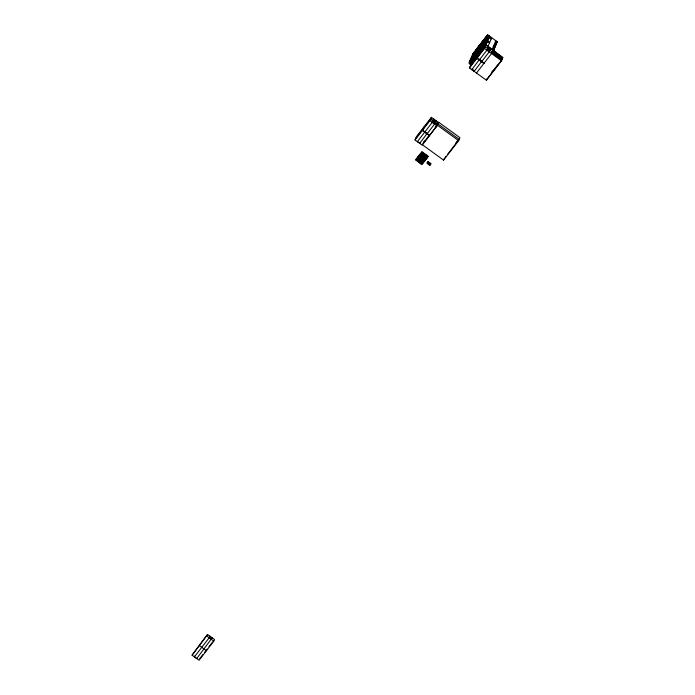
<?xml version="1.0" encoding="UTF-8"?>
<svg xmlns="http://www.w3.org/2000/svg" width="695" height="695" viewBox="0 0 695 695"><rect width="100%" height="100%" fill="white"/><g stroke="black" fill="none" stroke-linecap="round" stroke-linejoin="round"><path stroke-width="1.04" d="M192.081 655.177L207.536 634.457L214.529 639.53L213.825 641.146L199.074 660.25L192.081 655.177L207.536 634.457M415.028 139.973L416.461 136.654L423.837 127.107L422.404 130.425L415.028 139.973L422.021 145.047L429.397 135.499L422.404 130.425M212.192 637.845L196.737 658.556L194.409 656.871L194.756 656.063M200.16 644.013L199.456 645.629L206.45 650.702L207.145 649.087L204.686 652.266M422.551 130.234L423.993 126.916L431.369 117.359L438.363 122.433L436.92 125.752L429.545 135.308L422.551 130.234L429.936 120.678L431.369 117.359M419.858 142.953L419.684 143.361L427.243 133.405L424.732 132.12L417.356 141.667L419.024 142.527M424.732 132.12L425.088 131.312M415.541 159.937L416.366 158.79L422.708 163.395L421.882 164.541L415.61 159.763M209.169 637.767L209.864 636.151L212.018 638.245L209.516 636.959L211.671 639.053L209.169 637.767L194.409 656.871M416.366 158.79L422.708 163.395M436.026 120.748L434.592 124.066L427.216 133.614L424.888 131.92L432.264 122.372L433.697 119.053L435.852 121.147L433.35 119.861L435.504 121.955L433.002 120.669M416.896 158.182L423.238 162.786L416.896 158.182L417.721 157.035L423.993 161.813L417.721 157.035M418.225 156.479L424.671 161.153L418.225 156.479L419.05 155.333L425.427 160.18L419.05 155.333M419.615 154.681L426.061 159.355L419.615 154.681L420.44 153.534L426.817 158.382L420.44 153.534M421.074 152.996L421.9 151.858L428.242 156.462L427.416 157.6L421.144 152.831M421.9 151.858L428.242 156.462M437.468 125.291L438.762 122.311L459.916 137.662L458.63 140.642L443.575 160.128L422.412 144.777L437.468 125.291L458.63 140.642M421.882 164.541L416.409 160.337M427.416 157.6L421.935 153.404M475.823 50.874L475.363 50.535L474.702 51.395L469.69 62.732L469.221 62.394L473.069 53.498L473.738 52.646L474.199 52.976M476.492 73.036L491.547 53.55L496.795 41.422L488.976 35.775L485.127 44.671L470.072 64.157L469.264 63.132M469.221 62.394L473.886 52.446L474.546 51.586L475.015 51.925L474.355 52.785L473.886 52.446M471.636 58.91L470.35 61.872L469.889 61.534M471.314 60.621L470.854 60.283L476.171 49.484L476.64 49.823L475.979 50.683M472.131 59.57L471.662 59.231L476.171 49.484M427.312 162.969C434.714 167.069 424.376 164.029 428.085 161.805L430.796 163.777L428.085 161.805L430.7 164.003L429.84 165.097L430.796 163.777M472.939 58.519L472.478 58.18L476.987 48.433M470.072 64.157L484.641 45.132M427.39 163.03L429.614 164.906L430.396 163.725M472.478 58.18L477.135 48.242L477.804 47.382L478.264 47.72M427.538 163.16L428.381 162.083M427.686 163.308L428.467 162.126M473.755 57.468L473.286 57.129L477.952 47.182L478.612 46.33L479.081 46.669M427.764 163.377L428.615 162.274M489.706 36.279L485.848 45.192L470.802 64.661L472.322 60.569M479.428 45.271L478.768 46.131L479.229 46.469L479.889 45.609L479.428 45.271L474.572 56.417L474.103 56.078L478.612 46.33M470.802 64.661L471.714 62.559M475.38 55.365L474.92 55.027L478.768 46.131M428.702 162.317L427.842 163.438L428.841 162.465M469.499 67.962L470.897 64.731L478.282 55.183L476.874 58.415L469.499 67.962L486.43 80.246L501.486 60.76L502.589 58.206L500.643 56.59M476.197 54.306L475.728 53.975L479.576 45.079L480.236 44.219L480.705 44.558M428.311 163.803L429.31 162.856M428.919 162.534L428.302 163.82M428.537 164.011L429.319 162.83M475.728 53.975L481.053 43.168L481.522 43.507L480.853 44.367M428.615 164.081L429.467 162.96M428.702 164.124L429.545 163.021M477.005 53.254L476.544 52.916L481.87 42.117L477.352 51.864L477.821 52.203M428.841 164.272L429.701 163.151L428.928 164.315M429.076 164.463L429.936 163.342L429.458 164.785M478.638 51.152L478.169 50.813L482.017 41.926L482.678 41.066L483.147 41.405M478.169 50.813L482.678 41.066M477.378 53.402L476.092 56.364L476.622 56.747L478.759 51.812M485.588 38.242L485.119 37.904L484.458 38.764L479.446 50.101L478.985 49.762L482.825 40.866L483.494 40.015L483.955 40.353M479.915 48.19L478.481 51.343L478.021 51.013M429.779 165.019L430.318 163.664M476.37 56.634L478.082 52.69M478.985 49.762L483.642 39.815L484.302 38.963L484.771 39.294M481.07 47.998L480.61 47.66L485.119 37.904M481.887 46.939L481.418 46.608L485.935 36.852L486.396 37.191L485.736 38.051M471.836 69.656L479.559 59.301L481.713 61.395L474.164 71.35L471.836 69.656L472.183 68.848M481.418 46.608L486.743 35.801M477.178 58.024L478.577 54.792L485.961 45.245L484.554 48.476L477.178 58.024L484.172 63.097M482.704 45.887L482.234 45.549L487.56 34.75L488.02 35.089L484.172 43.976L469.116 63.471M483.511 44.836L483.051 44.497L487.56 34.75M485.223 40.883L483.364 45.036L482.895 44.697M486.074 38.911L486.934 36.931M484.875 44.558L487.873 37.643M487.117 40.988L488.403 38.025M489.506 36.166L485.657 45.053L470.611 64.522M487.873 46.635L491.721 37.739M482.017 61.004L481.844 61.412L489.219 51.856L490.618 48.624M486.891 50.17L488.29 46.93L490.444 49.032L487.942 47.738L490.097 49.84L487.586 48.546L489.74 50.648L487.238 49.354L489.393 51.456L486.891 50.17L479.507 59.718L481.183 60.578M443.575 160.128L444.122 158.851M491.999 49.623L495.848 40.736M493.598 48.511L495.257 44.68M492.738 51.665L496.925 41.518L492.355 51.387M492.712 52.151L497.177 41.7L493.311 51.473M492.972 52.472C493.841 49.354 497.802 55.531 494.44 52.108M493.711 51.517L494.301 51.969M493.963 50.935L494.015 49.849M494.076 51.812L493.259 52.707M486.43 80.246L487.16 78.544M500.748 56.139L500.565 56.547C497.933 54.688 504.344 57.894 501.694 59.066M502.52 58.145L500.626 60.743M502.832 57.65L493.641 50.7L502.832 57.65L501.521 59.344M488.02 35.089L487.36 35.949L486.891 35.61M486.179 38.017L487.49 36.322L488.437 37.009L485.987 40.023M488.298 36.653L488.976 35.775M483.868 42.69L485.831 40.154L486.787 40.84L484.163 44.228M474.92 55.027L475.58 54.167L476.04 54.505M486.231 40.397L487.543 38.703M471.227 60.587L476.466 53.81M477.778 52.116L479.081 50.422M483.016 45.331L484.319 43.637L485.292 44.289M484.988 43.003L486.291 41.309M470.967 64.279L478.169 54.957M479.48 53.263L486.031 44.793L493.111 49.936M470.202 66.346L477.578 56.799M477.882 56.408L485.258 46.86L492.251 51.934M415.723 138.357L423.142 128.723M423.255 128.61L430.665 118.975L437.659 124.049L435.2 127.237M497.055 41.604L496.882 42.091M436.512 124.822L438.363 122.433M436.799 124.848L438.762 122.311M423.333 142.64L424.558 141.042M493.033 52.551L493.789 51.56L493.181 52.664M423.62 142.657L424.932 140.955M426.243 139.261L429.51 135.03M435.409 127.402L438.024 124.014L459.178 139.365L447.398 154.611M491.461 72.61L492.772 70.916M491.747 72.61L497.637 64.983M500.913 60.752L502.224 59.058L492.286 51.847M486.795 79.395L501.851 59.909L491.921 52.698M423.238 162.786L424.063 161.64M424.671 161.153L425.496 160.006M426.061 159.355L426.886 158.217M427.138 163.134L428.233 161.935L427.234 162.908M455.99 142.744L457.301 141.05M444.783 158.008L446.086 156.314M199.769 658.634L202.844 654.655M208.995 646.697L212.679 641.919M479.211 60.109L481.713 61.395M432.264 122.372L434.766 123.658L432.611 121.564L435.122 122.85L432.959 120.756M487.638 35.984L488.611 36.627M485.979 39.806L486.952 40.458M489.341 37.13L491.348 38.59M495.474 41.587L496.43 42.273M489.176 37.513L491.183 38.972M495.309 41.969L496.265 42.656M486.083 36.661L486.543 37M487.682 40.962L489.697 42.421M493.824 45.41L494.77 46.105M484.458 38.764L484.919 39.102M487.516 41.344L489.532 42.803M493.659 45.792L494.605 46.487M483.642 39.815L484.111 40.154M482.825 40.866L483.294 41.205M483.711 43.637L492.946 50.318M492.651 50.996L502.589 58.206M481.201 42.977L481.67 43.316M484.45 45.549L484.98 45.931M482.087 45.748L482.547 46.087M484.554 48.476L501.486 60.76M479.576 45.079L480.045 45.418M481.27 46.8L481.739 47.138M480.923 48.19L480.453 47.851L479.793 48.711L480.262 49.05M477.952 47.182L478.412 47.521M479.646 48.902L480.106 49.241M478.829 49.953L479.298 50.292M476.327 49.293L476.787 49.632M477.204 52.064L477.674 52.403M474.702 51.395L475.163 51.734M476.388 53.115L476.857 53.454M473.069 53.498L473.538 53.836M474.763 55.218L475.232 55.557M473.955 56.269L474.416 56.608M475.415 57.242L475.945 57.624M476.874 58.415L483.868 63.488M473.139 57.32L473.608 57.659M472.322 58.38L472.791 58.71M471.514 59.431L471.974 59.77M471.167 60.821L470.697 60.482L470.037 61.342L470.506 61.673M430.631 119.062L437.624 124.136M429.936 120.678L436.92 125.752M206.832 636.073L213.825 641.146M472.895 69.543L474.338 70.942"/></g></svg>
